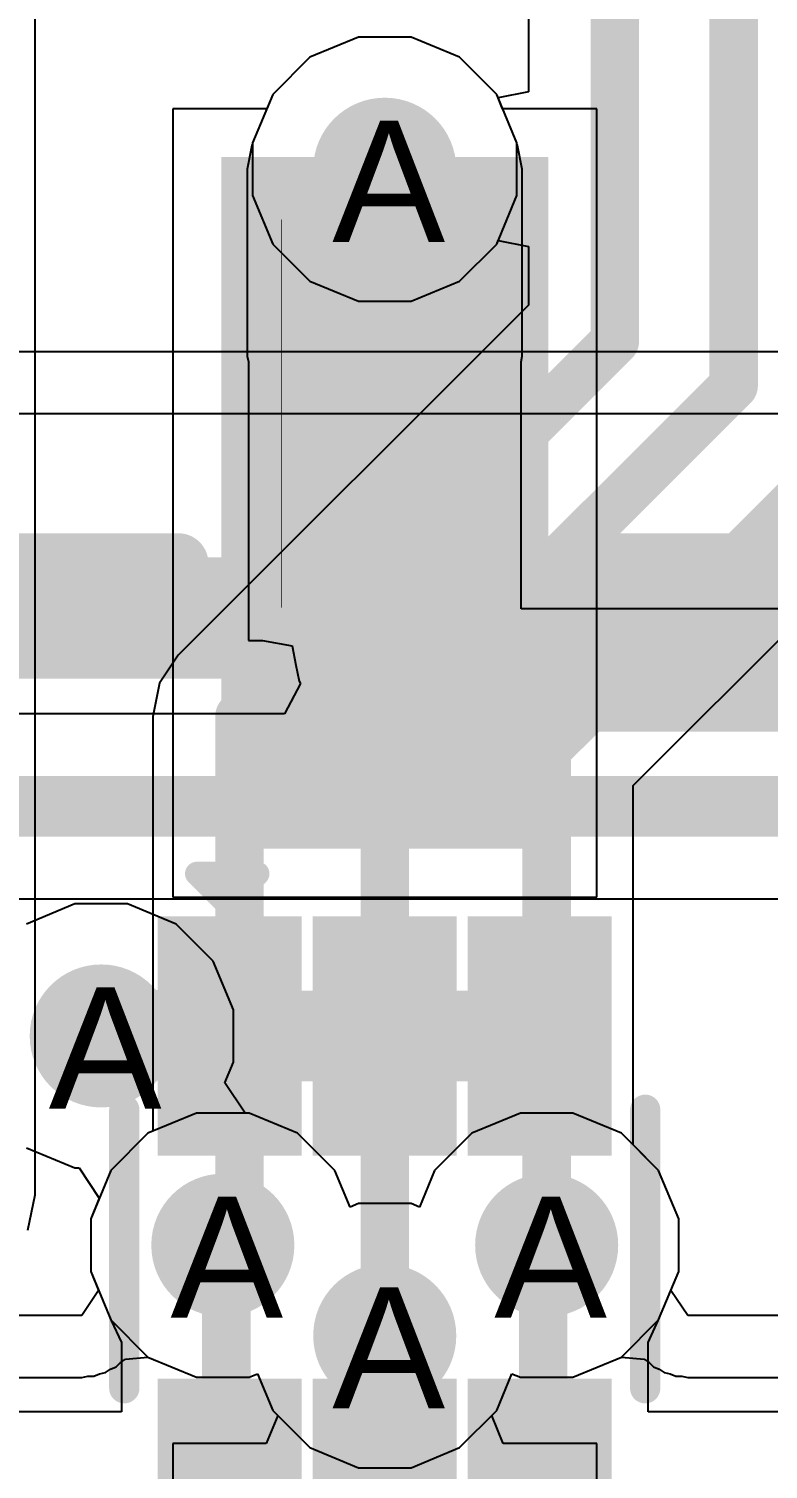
# Model space of a CAD drawing. Header units: inches. Extents: x 0 to 5271, y 0 to 5417.
# Drawn here: x 89.41 to 92.51, y 3.83 to 9.87 of the extents above; entities that cross this region are included whole.
import ezdxf

# ---------------------------------------------------------------- set-up
doc = ezdxf.new("R2010")
doc.units = ezdxf.units.IN
for name, color, linetype in [('Bottom Layer', 5, 'Continuous'), ('Bottom Overlay', 54, 'Continuous'), ('Bottom Paste', 16, 'Continuous'), ('Bottom Solder', 6, 'Continuous'), ('Drill Drawing', 1, 'Continuous'), ('L2_GND1', 16, 'Continuous'), ('L3_SIG1', 76, 'Continuous'), ('L4_PWR', 90, 'Continuous'), ('L5_GND2', 156, 'Continuous'), ('L6_SIG2', 130, 'Continuous'), ('L7_GND3', 216, 'Continuous'), ('Top Layer', 1, 'Continuous'), ('Top Overlay', 2, 'Continuous'), ('Top Paste', 8, 'Continuous'), ('Top Solder', 216, 'Continuous'), ('Via Holes', 16, 'Continuous')]:
    doc.layers.add(name, color=color, linetype=linetype)
doc.styles.add('Arial', font='', dxfattribs={"height": 0.2})
doc.styles.get('Arial').set_extended_font_data('Arial')

# ---------------------------------------------------------------- blocks, each defined once
blk = doc.blocks.new('PZ254_2_10_S_169')
at = {"layer": 'Top Layer'}
blk.add_hatch(color=1, dxfattribs=at).paths.add_polyline_path([(-9.525, -1.4), (-8.255, -1.4), (-8.255, -4.2), (-9.525, -4.2)])
at = {"layer": 'Top Paste'}
blk.add_hatch(color=8, dxfattribs=at).paths.add_polyline_path([(-9.525, -1.4), (-8.255, -1.4), (-8.255, -4.2), (-9.525, -4.2)])
at = {"layer": 'Top Solder'}
blk.add_hatch(color=216, dxfattribs=at).paths.add_polyline_path([(-9.5758, -1.3492), (-8.2042, -1.3492), (-8.2042, -4.2508), (-9.5758, -4.2508)])
at = {"layer": 'Top Overlay'}
for points in [[(-9.7561, -2.5459, 0.254, 0.254, 0), (-10.5639, -2.5459, 0.254, 0.254, 0)], [(-7.2161, -2.5459, 0.254, 0.254, 0), (-8.0239, -2.5459, 0.254, 0.254, 0)]]:
    blk.add_lwpolyline(points, format="xyseb", dxfattribs=at)
for points in [[(-10.6274, -2.5459, 0.127, 0.127, 1), (-10.5004, -2.5459, 0.127, 0.127, 1)], [(-9.8196, -2.5459, 0.127, 0.127, 1), (-9.6926, -2.5459, 0.127, 0.127, 1)], [(-8.0874, -2.5459, 0.127, 0.127, 1), (-7.9604, -2.5459, 0.127, 0.127, 1)]]:
    blk.add_lwpolyline(points, format="xyseb", close=True, dxfattribs=at)
blk = doc.blocks.new('R___0402_B_371')
at = {"layer": 'Bottom Layer'}
for points in [[(-0.2413, 0.3175), (-0.2413, -0.3175), (-0.6985, -0.3175), (-0.6985, 0.3175)], [(0.6985, 0.3175), (0.6985, -0.3175), (0.2413, -0.3175), (0.2413, 0.3175)]]:
    blk.add_hatch(color=5, dxfattribs=at).paths.add_polyline_path(points)
at = {"layer": 'Bottom Paste'}
for points in [[(-0.2413, 0.3175), (-0.2413, -0.3175), (-0.6985, -0.3175), (-0.6985, 0.3175)], [(0.6985, 0.3175), (0.6985, -0.3175), (0.2413, -0.3175), (0.2413, 0.3175)]]:
    blk.add_hatch(color=16, dxfattribs=at).paths.add_polyline_path(points)
at = {"layer": 'Bottom Solder'}
for points in [[(-0.1863, 0.3725), (-0.1863, -0.3725), (-0.7535, -0.3725), (-0.7535, 0.3725)], [(0.7535, 0.3725), (0.7535, -0.3725), (0.1863, -0.3725), (0.1863, 0.3725)]]:
    blk.add_hatch(color=6, dxfattribs=at).paths.add_polyline_path(points)
at = {"layer": 'Bottom Overlay'}
for points in [[(-0.7874, 0.4064, 0.127, 0.127, 0), (0.7874, 0.4064, 0.127, 0.127, 0)], [(-0.7874, 0.4064, 0.127, 0.127, 0), (-0.7874, -0.4064, 0.127, 0.127, 0)], [(-0.8128, 0.4318, 0.00323, 0.00323, 0), (0.8128, 0.4318, 0.00323, 0.00323, 0)], [(0.7874, 0.4064, 0.127, 0.127, 0), (0.7874, -0.4064, 0.127, 0.127, 0)], [(-0.7874, -0.4064, 0.127, 0.127, 0), (0.7874, -0.4064, 0.127, 0.127, 0)]]:
    blk.add_lwpolyline(points, format="xyseb", dxfattribs=at)
for points in [[(-0.8192, 0.4064, 0.0635, 0.0635, 1), (-0.7557, 0.4064, 0.0635, 0.0635, 1)], [(-0.8192, 0.4064, 0.0635, 0.0635, 1), (-0.7557, 0.4064, 0.0635, 0.0635, 1)], [(-0.8136, 0.4318, 0.00161, 0.00161, 1), (-0.812, 0.4318, 0.00161, 0.00161, 1)], [(0.7556, 0.4064, 0.0635, 0.0635, 1), (0.8191, 0.4064, 0.0635, 0.0635, 1)], [(0.7556, 0.4064, 0.0635, 0.0635, 1), (0.8191, 0.4064, 0.0635, 0.0635, 1)], [(0.812, 0.4318, 0.00161, 0.00161, 1), (0.8136, 0.4318, 0.00161, 0.00161, 1)], [(-0.8192, -0.4064, 0.0635, 0.0635, 1), (-0.7557, -0.4064, 0.0635, 0.0635, 1)], [(-0.8192, -0.4064, 0.0635, 0.0635, 1), (-0.7557, -0.4064, 0.0635, 0.0635, 1)], [(0.7556, -0.4064, 0.0635, 0.0635, 1), (0.8191, -0.4064, 0.0635, 0.0635, 1)], [(0.7556, -0.4064, 0.0635, 0.0635, 1), (0.8191, -0.4064, 0.0635, 0.0635, 1)]]:
    blk.add_lwpolyline(points, format="xyseb", close=True, dxfattribs=at)
blk = doc.blocks.new('SOT_363_B_374')
at = {"layer": 'Bottom Layer'}
for points in [[(-1.37, 0.45), (-1.37, 0.85), (-0.57, 0.85), (-0.57, 0.45)], [(0.57, 0.45), (0.57, 0.85), (1.37, 0.85), (1.37, 0.45)], [(-1.37, -0.2), (-1.37, 0.2), (-0.57, 0.2), (-0.57, -0.2)], [(0.57, -0.2), (0.57, 0.2), (1.37, 0.2), (1.37, -0.2)], [(-1.37, -0.85), (-1.37, -0.45), (-0.57, -0.45), (-0.57, -0.85)], [(0.57, -0.85), (0.57, -0.45), (1.37, -0.45), (1.37, -0.85)]]:
    blk.add_hatch(color=5, dxfattribs=at).paths.add_polyline_path(points)
at = {"layer": 'Bottom Paste'}
for points in [[(-1.37, 0.45), (-1.37, 0.85), (-0.57, 0.85), (-0.57, 0.45)], [(0.57, 0.45), (0.57, 0.85), (1.37, 0.85), (1.37, 0.45)], [(-1.37, -0.2), (-1.37, 0.2), (-0.57, 0.2), (-0.57, -0.2)], [(0.57, -0.2), (0.57, 0.2), (1.37, 0.2), (1.37, -0.2)], [(-1.37, -0.85), (-1.37, -0.45), (-0.57, -0.45), (-0.57, -0.85)], [(0.57, -0.85), (0.57, -0.45), (1.37, -0.45), (1.37, -0.85)]]:
    blk.add_hatch(color=16, dxfattribs=at).paths.add_polyline_path(points)
at = {"layer": 'Bottom Solder'}
for points in [[(-1.4716, 0.3484), (-1.4716, 0.9516), (-0.4684, 0.9516), (-0.4684, 0.3484)], [(0.4684, 0.3484), (0.4684, 0.9516), (1.4716, 0.9516), (1.4716, 0.3484)], [(-1.4716, -0.3016), (-1.4716, 0.3016), (-0.4684, 0.3016), (-0.4684, -0.3016)], [(0.4684, -0.3016), (0.4684, 0.3016), (1.4716, 0.3016), (1.4716, -0.3016)], [(-1.4716, -0.9516), (-1.4716, -0.3484), (-0.4684, -0.3484), (-0.4684, -0.9516)], [(0.4684, -0.9516), (0.4684, -0.3484), (1.4716, -0.3484), (1.4716, -0.9516)]]:
    blk.add_hatch(color=6, dxfattribs=at).paths.add_polyline_path(points)
at = {"layer": 'Bottom Overlay'}
for points in [[(0.508, 1.0922, 0.127, 0.127, 0), (-0.6604, 1.0922, 0.127, 0.127, 0)], [(-1.524, -0.6604, 0.1, 0.1, 0), (-1.651, -0.5334, 0.1, 0.1, 0)], [(-1.651, -0.7874, 0.1, 0.1, 0), (-1.651, -0.5334, 0.1, 0.1, 0)], [(-1.651, -0.7874, 0.1, 0.1, 0), (-1.524, -0.6604, 0.1, 0.1, 0)], [(0.508, -1.0922, 0.127, 0.127, 0), (-0.6604, -1.0922, 0.127, 0.127, 0)]]:
    blk.add_lwpolyline(points, format="xyseb", dxfattribs=at)
for points in [[(-0.6922, 1.0922, 0.0635, 0.0635, 1), (-0.6287, 1.0922, 0.0635, 0.0635, 1)], [(0.4762, 1.0922, 0.0635, 0.0635, 1), (0.5397, 1.0922, 0.0635, 0.0635, 1)], [(-1.676, -0.5334, 0.05, 0.05, 1), (-1.626, -0.5334, 0.05, 0.05, 1)], [(-1.676, -0.5334, 0.05, 0.05, 1), (-1.626, -0.5334, 0.05, 0.05, 1)], [(-1.549, -0.6604, 0.05, 0.05, 1), (-1.499, -0.6604, 0.05, 0.05, 1)], [(-1.549, -0.6604, 0.05, 0.05, 1), (-1.499, -0.6604, 0.05, 0.05, 1)], [(-1.676, -0.7874, 0.05, 0.05, 1), (-1.626, -0.7874, 0.05, 0.05, 1)], [(-1.676, -0.7874, 0.05, 0.05, 1), (-1.626, -0.7874, 0.05, 0.05, 1)], [(-0.6922, -1.0922, 0.0635, 0.0635, 1), (-0.6287, -1.0922, 0.0635, 0.0635, 1)], [(0.4762, -1.0922, 0.0635, 0.0635, 1), (0.5397, -1.0922, 0.0635, 0.0635, 1)]]:
    blk.add_lwpolyline(points, format="xyseb", close=True, dxfattribs=at)

msp = doc.modelspace()

# ---------------------------------------------------------------- hatches: boundary and pattern name
at = {"layer": 'Bottom Layer'}
h = msp.add_hatch(color=5, dxfattribs=at)
edge = h.paths.add_edge_path()
edge.add_arc((90.9066, 9.28), 0.3, 0, 360)
msp.add_hatch(color=5, dxfattribs=at).paths.add_polyline_path([(90.5891, 8.4963), (91.2241, 8.4963), (91.2241, 9.28), (90.5891, 9.28)])
h = msp.add_hatch(color=5, dxfattribs=at)
edge = h.paths.add_edge_path()
edge.add_arc((89.7177, 5.6437), 0.3, 0, 360)
h = msp.add_hatch(color=5, dxfattribs=at)
edge = h.paths.add_edge_path()
edge.add_arc((90.2276, 4.7658), 0.3, 0, 360)
h = msp.add_hatch(color=5, dxfattribs=at)
edge = h.paths.add_edge_path()
edge.add_arc((91.5856, 4.7658), 0.3, 0, 360)
h = msp.add_hatch(color=5, dxfattribs=at)
edge = h.paths.add_edge_path()
edge.add_arc((90.9066, 4.3864), 0.3, 0, 360)
at = {"layer": 'L2_GND1'}
h = msp.add_hatch(color=16, dxfattribs=at)
edge = h.paths.add_edge_path()
edge.add_arc((90.9066, 9.28), 0.3, 0, 360)
h = msp.add_hatch(color=16, dxfattribs=at)
edge = h.paths.add_edge_path()
edge.add_arc((89.7177, 5.6437), 0.3, 0, 360)
h = msp.add_hatch(color=16, dxfattribs=at)
edge = h.paths.add_edge_path()
edge.add_arc((90.2276, 4.7658), 0.3, 0, 360)
h = msp.add_hatch(color=16, dxfattribs=at)
edge = h.paths.add_edge_path()
edge.add_arc((91.5856, 4.7658), 0.3, 0, 360)
h = msp.add_hatch(color=16, dxfattribs=at)
edge = h.paths.add_edge_path()
edge.add_arc((90.9066, 4.3864), 0.3, 0, 360)
at = {"layer": 'L3_SIG1'}
h = msp.add_hatch(color=76, dxfattribs=at)
edge = h.paths.add_edge_path()
edge.add_arc((90.9066, 9.28), 0.3, 0, 360)
h = msp.add_hatch(color=76, dxfattribs=at)
edge = h.paths.add_edge_path()
edge.add_arc((89.7177, 5.6437), 0.3, 0, 360)
h = msp.add_hatch(color=76, dxfattribs=at)
edge = h.paths.add_edge_path()
edge.add_arc((90.2276, 4.7658), 0.3, 0, 360)
h = msp.add_hatch(color=76, dxfattribs=at)
edge = h.paths.add_edge_path()
edge.add_arc((91.5856, 4.7658), 0.3, 0, 360)
h = msp.add_hatch(color=76, dxfattribs=at)
edge = h.paths.add_edge_path()
edge.add_arc((90.9066, 4.3864), 0.3, 0, 360)
at = {"layer": 'L4_PWR'}
h = msp.add_hatch(color=90, dxfattribs=at)
edge = h.paths.add_edge_path()
edge.add_arc((90.9066, 9.28), 0.3, 0, 360)
h = msp.add_hatch(color=90, dxfattribs=at)
edge = h.paths.add_edge_path()
edge.add_arc((89.7177, 5.6437), 0.3, 0, 360)
h = msp.add_hatch(color=90, dxfattribs=at)
edge = h.paths.add_edge_path()
edge.add_arc((90.2276, 4.7658), 0.3, 0, 360)
h = msp.add_hatch(color=90, dxfattribs=at)
edge = h.paths.add_edge_path()
edge.add_arc((91.5856, 4.7658), 0.3, 0, 360)
h = msp.add_hatch(color=90, dxfattribs=at)
edge = h.paths.add_edge_path()
edge.add_arc((90.9066, 4.3864), 0.3, 0, 360)
at = {"layer": 'L5_GND2'}
h = msp.add_hatch(color=156, dxfattribs=at)
edge = h.paths.add_edge_path()
edge.add_arc((90.9066, 9.28), 0.3, 0, 360)
h = msp.add_hatch(color=156, dxfattribs=at)
edge = h.paths.add_edge_path()
edge.add_arc((89.7177, 5.6437), 0.3, 0, 360)
h = msp.add_hatch(color=156, dxfattribs=at)
edge = h.paths.add_edge_path()
edge.add_arc((90.2276, 4.7658), 0.3, 0, 360)
h = msp.add_hatch(color=156, dxfattribs=at)
edge = h.paths.add_edge_path()
edge.add_arc((91.5856, 4.7658), 0.3, 0, 360)
h = msp.add_hatch(color=156, dxfattribs=at)
edge = h.paths.add_edge_path()
edge.add_arc((90.9066, 4.3864), 0.3, 0, 360)
at = {"layer": 'L6_SIG2'}
h = msp.add_hatch(color=130, dxfattribs=at)
edge = h.paths.add_edge_path()
edge.add_arc((90.9066, 9.28), 0.3, 0, 360)
h = msp.add_hatch(color=130, dxfattribs=at)
edge = h.paths.add_edge_path()
edge.add_arc((89.7177, 5.6437), 0.3, 0, 360)
h = msp.add_hatch(color=130, dxfattribs=at)
edge = h.paths.add_edge_path()
edge.add_arc((90.2276, 4.7658), 0.3, 0, 360)
h = msp.add_hatch(color=130, dxfattribs=at)
edge = h.paths.add_edge_path()
edge.add_arc((91.5856, 4.7658), 0.3, 0, 360)
h = msp.add_hatch(color=130, dxfattribs=at)
edge = h.paths.add_edge_path()
edge.add_arc((90.9066, 4.3864), 0.3, 0, 360)
at = {"layer": 'L7_GND3'}
h = msp.add_hatch(color=216, dxfattribs=at)
edge = h.paths.add_edge_path()
edge.add_arc((90.9066, 9.28), 0.3, 0, 360)
h = msp.add_hatch(color=216, dxfattribs=at)
edge = h.paths.add_edge_path()
edge.add_arc((89.7177, 5.6437), 0.3, 0, 360)
h = msp.add_hatch(color=216, dxfattribs=at)
edge = h.paths.add_edge_path()
edge.add_arc((90.2276, 4.7658), 0.3, 0, 360)
h = msp.add_hatch(color=216, dxfattribs=at)
edge = h.paths.add_edge_path()
edge.add_arc((91.5856, 4.7658), 0.3, 0, 360)
h = msp.add_hatch(color=216, dxfattribs=at)
edge = h.paths.add_edge_path()
edge.add_arc((90.9066, 4.3864), 0.3, 0, 360)
at = {"layer": 'Top Layer'}
h = msp.add_hatch(color=1, dxfattribs=at)
edge = h.paths.add_edge_path()
edge.add_arc((90.9066, 9.28), 0.3, 0, 360)
h = msp.add_hatch(color=1, dxfattribs=at)
edge = h.paths.add_edge_path()
edge.add_arc((89.7177, 5.6437), 0.3, 0, 360)
h = msp.add_hatch(color=1, dxfattribs=at)
edge = h.paths.add_edge_path()
edge.add_arc((90.2276, 4.7658), 0.3, 0, 360)
h = msp.add_hatch(color=1, dxfattribs=at)
edge = h.paths.add_edge_path()
edge.add_arc((91.5856, 4.7658), 0.3, 0, 360)
h = msp.add_hatch(color=1, dxfattribs=at)
edge = h.paths.add_edge_path()
edge.add_arc((90.9066, 4.3864), 0.3, 0, 360)
at = {"layer": 'Via Holes'}
h = msp.add_hatch(color=7, dxfattribs=at)
edge = h.paths.add_edge_path()
edge.add_arc((90.9066, 9.28), 0.15, 0, 360)
h = msp.add_hatch(color=7, dxfattribs=at)
edge = h.paths.add_edge_path()
edge.add_arc((89.7177, 5.6437), 0.15, 0, 360)
h = msp.add_hatch(color=7, dxfattribs=at)
edge = h.paths.add_edge_path()
edge.add_arc((90.2276, 4.7658), 0.15, 0, 360)
h = msp.add_hatch(color=7, dxfattribs=at)
edge = h.paths.add_edge_path()
edge.add_arc((91.5856, 4.7658), 0.15, 0, 360)
h = msp.add_hatch(color=7, dxfattribs=at)
edge = h.paths.add_edge_path()
edge.add_arc((90.9066, 4.3864), 0.15, 0, 360)

# ---------------------------------------------------------------- linework, layer by layer
at = {"layer": 'Bottom Layer'}
for p, q in [((90.7964, 9.834), (90.5928, 9.7497)), ((91.0168, 9.834), (90.7964, 9.834)), ((91.2204, 9.7497), (91.0168, 9.834)), ((90.5928, 9.7497), (90.4369, 9.5938)), ((91.3763, 9.5938), (91.2204, 9.7497)), ((90.4369, 9.5938), (90.3526, 9.3902)), ((91.4606, 9.3902), (91.3763, 9.5938)), ((90.3498, 9.3791), (90.3301, 9.28)), ((90.3526, 9.3832), (90.3498, 9.3791)), ((90.3526, 9.3902), (90.3526, 9.3832)), ((91.4606, 9.3832), (91.4606, 9.3902)), ((91.4634, 9.3791), (91.4606, 9.3832)), ((91.4831, 9.28), (91.4634, 9.3791)), ((90.3301, 9.28), (90.3301, 8.4963)), ((91.4831, 8.4963), (91.4831, 9.28)), ((90.3301, 8.4963), (90.3351, 8.4713)), ((90.3351, 8.4713), (90.3351, 7.3025)), ((91.4781, 8.4713), (91.4831, 8.4963)), ((91.4781, 7.4362), (91.4781, 8.4713)), ((92.8751, 7.4362), (91.4781, 7.4362)), ((90.3351, 7.3025), (90.3942, 7.3025)), ((90.3942, 7.3025), (90.5181, 7.2808)), ((90.5181, 7.2808), (90.5343, 7.1997)), ((90.5343, 7.1997), (90.5477, 7.1322)), ((90.5477, 7.1322), (90.5477, 7.1321)), ((90.5477, 7.1321), (90.5477, 7.1321)), ((90.5477, 7.1321), (90.554, 7.1228)), ((90.554, 7.1228), (90.4861, 6.9958)), ((90.4861, 6.9958), (88.7805, 6.9958)), ((88.5541, 6.2188), (93.6126, 6.2188)), ((90.1174, 5.3198), (89.9138, 5.2355)), ((90.3378, 5.3198), (90.1174, 5.3198)), ((90.5414, 5.2355), (90.3378, 5.3198)), ((91.4754, 5.3198), (91.2718, 5.2355)), ((91.6958, 5.3198), (91.4754, 5.3198)), ((91.8994, 5.2355), (91.6958, 5.3198)), ((89.9138, 5.2355), (89.7579, 5.0796)), ((90.6973, 5.0796), (90.5414, 5.2355)), ((91.2718, 5.2355), (91.1159, 5.0796)), ((92.0552, 5.0796), (91.8994, 5.2355)), ((89.7579, 5.0796), (89.6736, 4.876)), ((90.761, 4.9258), (90.6973, 5.0796)), ((91.1159, 5.0796), (91.0522, 4.9258)), ((92.1396, 4.876), (92.0552, 5.0796)), ((90.7964, 4.9404), (90.761, 4.9258)), ((91.0168, 4.9404), (90.7964, 4.9404)), ((91.0522, 4.9258), (91.0168, 4.9404)), ((89.6736, 4.876), (89.6736, 4.6556)), ((92.1396, 4.6556), (92.1396, 4.876)), ((89.6736, 4.6556), (89.7579, 4.452)), ((92.0552, 4.452), (92.1396, 4.6556)), ((89.7579, 4.452), (89.758, 4.452)), ((89.758, 4.452), (89.7596, 4.4498)), ((89.7596, 4.4498), (89.8026, 4.3576)), ((92.0106, 4.3576), (92.0536, 4.4499)), ((92.0536, 4.4499), (92.0552, 4.452)), ((92.0552, 4.452), (92.0552, 4.452)), ((89.8026, 4.3576), (89.8026, 4.0662)), ((92.0106, 4.0662), (92.0106, 4.3576)), ((89.8026, 4.0662), (88.7591, 4.0662)), ((93.0431, 4.0662), (92.0106, 4.0662))]:
    msp.add_line(p, q, dxfattribs=at)
for points in [[(90.9066, 7.2808, 0.254, 0.254, 0), (90.9066, 7.7851, 0.254, 0.254, 0)], [(90.9066, 7.2808, 0.254, 0.254, 0), (91.1397, 7.0477, 0.254, 0.254, 0)], [(91.1397, 7.0477, 0.254, 0.254, 0), (94.452, 7.0477, 0.254, 0.254, 0)], [(88.5541, 6.6073, 0.254, 0.254, 0), (93.851, 6.6073, 0.254, 0.254, 0)], [(89.7177, 5.6437, 0.381, 0.381, 0), (89.7201, 5.6461, 0.381, 0.381, 0)], [(89.7201, 5.6461, 0.381, 0.381, 0), (90.259, 5.6461, 0.381, 0.381, 0)], [(90.259, 5.6461, 0.381, 0.381, 0), (90.2614, 5.6436, 0.381, 0.381, 0)], [(90.2614, 5.6436, 0.381, 0.381, 0), (90.9066, 5.6436, 0.381, 0.381, 0)], [(90.9066, 5.6436, 0.381, 0.381, 0), (91.5566, 5.6436, 0.381, 0.381, 0)], [(91.5566, 5.6436, 0.254, 0.254, 0), (91.5615, 5.6485, 0.254, 0.254, 0)], [(90.2276, 4.7658, 0.2032, 0.2032, 0), (90.2421, 4.7513, 0.2032, 0.2032, 0)], [(90.2421, 3.7181, 0.2032, 0.2032, 0), (90.2421, 4.7513, 0.2032, 0.2032, 0)], [(91.5711, 4.7514, 0.2032, 0.2032, 0), (91.5856, 4.7658, 0.2032, 0.2032, 0)], [(91.5711, 3.7181, 0.2032, 0.2032, 0), (91.5711, 4.7514, 0.2032, 0.2032, 0)], [(90.9066, 3.7036, 0.2032, 0.2032, 0), (90.9066, 4.3864, 0.2032, 0.2032, 0)]]:
    msp.add_lwpolyline(points, format="xyseb", dxfattribs=at)
for points in [[(90.8431, 7.7851, 0.127, 0.127, 1), (90.9701, 7.7851, 0.127, 0.127, 1)], [(90.8431, 7.2808, 0.127, 0.127, 1), (90.9701, 7.2808, 0.127, 0.127, 1)], [(90.8431, 7.2808, 0.127, 0.127, 1), (90.9701, 7.2808, 0.127, 0.127, 1)], [(91.0762, 7.0477, 0.127, 0.127, 1), (91.2032, 7.0477, 0.127, 0.127, 1)], [(91.0762, 7.0477, 0.127, 0.127, 1), (91.2032, 7.0477, 0.127, 0.127, 1)], [(89.6224, 5.6437, 0.1905, 0.1905, 1), (89.8129, 5.6437, 0.1905, 0.1905, 1)], [(89.6248, 5.6461, 0.1905, 0.1905, 1), (89.8153, 5.6461, 0.1905, 0.1905, 1)], [(89.6248, 5.6461, 0.1905, 0.1905, 1), (89.8153, 5.6461, 0.1905, 0.1905, 1)], [(90.1637, 5.6461, 0.1905, 0.1905, 1), (90.3542, 5.6461, 0.1905, 0.1905, 1)], [(90.1637, 5.6461, 0.1905, 0.1905, 1), (90.3542, 5.6461, 0.1905, 0.1905, 1)], [(90.1662, 5.6436, 0.1905, 0.1905, 1), (90.3567, 5.6436, 0.1905, 0.1905, 1)], [(90.1662, 5.6436, 0.1905, 0.1905, 1), (90.3567, 5.6436, 0.1905, 0.1905, 1)], [(90.8113, 5.6436, 0.1905, 0.1905, 1), (91.0018, 5.6436, 0.1905, 0.1905, 1)], [(90.8113, 5.6436, 0.1905, 0.1905, 1), (91.0018, 5.6436, 0.1905, 0.1905, 1)], [(91.4614, 5.6436, 0.1905, 0.1905, 1), (91.6519, 5.6436, 0.1905, 0.1905, 1)], [(91.4931, 5.6436, 0.127, 0.127, 1), (91.6201, 5.6436, 0.127, 0.127, 1)], [(91.498, 5.6485, 0.127, 0.127, 1), (91.625, 5.6485, 0.127, 0.127, 1)], [(90.1768, 4.7658, 0.1016, 0.1016, 1), (90.2784, 4.7658, 0.1016, 0.1016, 1)], [(90.1913, 4.7513, 0.1016, 0.1016, 1), (90.2929, 4.7513, 0.1016, 0.1016, 1)], [(90.1913, 4.7513, 0.1016, 0.1016, 1), (90.2929, 4.7513, 0.1016, 0.1016, 1)], [(91.5203, 4.7514, 0.1016, 0.1016, 1), (91.6219, 4.7514, 0.1016, 0.1016, 1)], [(91.5203, 4.7514, 0.1016, 0.1016, 1), (91.6219, 4.7514, 0.1016, 0.1016, 1)], [(91.5348, 4.7658, 0.1016, 0.1016, 1), (91.6364, 4.7658, 0.1016, 0.1016, 1)], [(90.8558, 4.3864, 0.1016, 0.1016, 1), (90.9574, 4.3864, 0.1016, 0.1016, 1)]]:
    msp.add_lwpolyline(points, format="xyseb", close=True, dxfattribs=at)
at = {"layer": 'L2_GND1'}
for p, q in [((90.7964, 9.834), (90.5928, 9.7497)), ((91.0168, 9.834), (90.7964, 9.834)), ((91.2204, 9.7497), (91.0168, 9.834)), ((90.5928, 9.7497), (90.4369, 9.5938)), ((91.3763, 9.5938), (91.2204, 9.7497)), ((90.4369, 9.5938), (90.3526, 9.3902)), ((91.4606, 9.3902), (91.3763, 9.5938)), ((90.3526, 9.3902), (90.3526, 9.1698)), ((91.4606, 9.1698), (91.4606, 9.3902)), ((90.3526, 9.1698), (90.4369, 8.9662)), ((91.3763, 8.9662), (91.4606, 9.1698)), ((90.4369, 8.9662), (90.5928, 8.8103)), ((91.2204, 8.8103), (91.3763, 8.9662)), ((90.5928, 8.8103), (90.7964, 8.726)), ((91.0168, 8.726), (91.2204, 8.8103)), ((90.7964, 8.726), (91.0168, 8.726)), ((90.1174, 5.3198), (89.9138, 5.2355)), ((90.3378, 5.3198), (90.1174, 5.3198)), ((90.5414, 5.2355), (90.3378, 5.3198)), ((91.4754, 5.3198), (91.2718, 5.2355)), ((91.6958, 5.3198), (91.4754, 5.3198)), ((91.8994, 5.2355), (91.6958, 5.3198)), ((89.9138, 5.2355), (89.7579, 5.0796)), ((90.6973, 5.0796), (90.5414, 5.2355)), ((91.2718, 5.2355), (91.1159, 5.0796)), ((92.0552, 5.0796), (91.8994, 5.2355)), ((89.7579, 5.0796), (89.6736, 4.876)), ((90.761, 4.9258), (90.6973, 5.0796)), ((91.1159, 5.0796), (91.0522, 4.9258)), ((92.1396, 4.876), (92.0552, 5.0796)), ((90.7964, 4.9404), (90.761, 4.9258)), ((91.0168, 4.9404), (90.7964, 4.9404)), ((91.0522, 4.9258), (91.0168, 4.9404)), ((89.6736, 4.876), (89.6736, 4.6556)), ((92.1396, 4.6556), (92.1396, 4.876)), ((89.6736, 4.6556), (89.7579, 4.452)), ((92.0552, 4.452), (92.1396, 4.6556)), ((89.7579, 4.452), (89.9138, 4.2961)), ((91.8994, 4.2961), (92.0552, 4.452)), ((89.9138, 4.2961), (90.1174, 4.2118)), ((91.6958, 4.2118), (91.8994, 4.2961)), ((90.1174, 4.2118), (90.3378, 4.2118)), ((90.3378, 4.2118), (90.3732, 4.2265)), ((90.3732, 4.2265), (90.4369, 4.0726)), ((91.3763, 4.0726), (91.44, 4.2265)), ((91.44, 4.2265), (91.4754, 4.2118)), ((91.4754, 4.2118), (91.6958, 4.2118)), ((90.4369, 4.0726), (90.5928, 3.9168)), ((91.2204, 3.9168), (91.3763, 4.0726)), ((90.5928, 3.9168), (90.7964, 3.8324)), ((91.0168, 3.8324), (91.2204, 3.9168)), ((90.7964, 3.8324), (91.0168, 3.8324))]:
    msp.add_line(p, q, dxfattribs=at)
at = {"layer": 'L3_SIG1'}
for p, q in [((91.5092, 18.8998), (91.5092, 9.6046)), ((90.7964, 9.834), (90.5928, 9.7497)), ((91.0168, 9.834), (90.7964, 9.834)), ((91.2204, 9.7497), (91.0168, 9.834)), ((90.5928, 9.7497), (90.4369, 9.5938)), ((91.3763, 9.5938), (91.2204, 9.7497)), ((90.4369, 9.5938), (90.3526, 9.3902)), ((91.3822, 9.5794), (91.3763, 9.5938)), ((91.5092, 9.6046), (91.3822, 9.5794)), ((90.3526, 9.3902), (90.3526, 9.1698)), ((90.3526, 9.1698), (90.4369, 8.9662)), ((90.4369, 8.9662), (90.5928, 8.8103)), ((91.2204, 8.8103), (91.3763, 8.9662)), ((91.3763, 8.9662), (91.3822, 8.9806)), ((91.3822, 8.9806), (91.5092, 8.9554)), ((91.5092, 8.9554), (91.5092, 8.7093)), ((90.5928, 8.8103), (90.7964, 8.726)), ((91.0168, 8.726), (91.2204, 8.8103)), ((91.5092, 8.7093), (90.0407, 7.2408)), ((90.7964, 8.726), (91.0168, 8.726)), ((91.9482, 6.6943), (93.1209, 7.8671)), ((90.0407, 7.2408), (89.9621, 7.1231)), ((89.9621, 7.1231), (89.9345, 6.9844)), ((89.9345, 6.9844), (89.9345, 6.9844)), ((89.9345, 6.9844), (89.9345, 5.244)), ((91.9482, 5.1867), (91.9482, 6.6943)), ((89.9138, 5.2355), (89.7579, 5.0796)), ((89.9345, 5.244), (89.9138, 5.2355)), ((92.0552, 5.0796), (91.9482, 5.1867)), ((89.7579, 5.0796), (89.6736, 4.876)), ((92.1396, 4.876), (92.0552, 5.0796)), ((89.6736, 4.876), (89.6736, 4.6556)), ((92.1396, 4.6556), (92.1396, 4.876)), ((89.6736, 4.6556), (89.7579, 4.452)), ((92.0552, 4.452), (92.1396, 4.6556)), ((89.7579, 4.452), (89.9138, 4.2961)), ((91.8994, 4.2961), (92.0552, 4.452)), ((89.9138, 4.2961), (90.1174, 4.2118)), ((91.6958, 4.2118), (91.8994, 4.2961)), ((90.1174, 4.2118), (90.3378, 4.2118)), ((90.3378, 4.2118), (90.3732, 4.2265)), ((90.3732, 4.2265), (90.4369, 4.0726)), ((91.3763, 4.0726), (91.44, 4.2265)), ((91.44, 4.2265), (91.4754, 4.2118)), ((91.4754, 4.2118), (91.6958, 4.2118)), ((90.4369, 4.0726), (90.5928, 3.9168)), ((91.2204, 3.9168), (91.3763, 4.0726)), ((90.5928, 3.9168), (90.7964, 3.8324)), ((91.0168, 3.8324), (91.2204, 3.9168)), ((90.7964, 3.8324), (91.0168, 3.8324))]:
    msp.add_line(p, q, dxfattribs=at)
for points in [[(91.8718, 8.5591, 0.2032, 0.2032, 0), (91.8718, 19.05, 0.2032, 0.2032, 0)], [(92.3698, 8.372, 0.2032, 0.2032, 0), (92.3698, 19.0188, 0.2032, 0.2032, 0)], [(90.2971, 6.9844, 0.2032, 0.2032, 0), (91.8718, 8.5591, 0.2032, 0.2032, 0)], [(90.9066, 6.9088, 0.2032, 0.2032, 0), (92.3698, 8.372, 0.2032, 0.2032, 0)], [(91.5856, 6.8445, 0.2032, 0.2032, 0), (92.8646, 8.1234, 0.2032, 0.2032, 0)], [(90.2971, 4.8353, 0.2032, 0.2032, 0), (90.2971, 6.9844, 0.2032, 0.2032, 0)], [(90.9066, 4.3864, 0.2032, 0.2032, 0), (90.9066, 6.9088, 0.2032, 0.2032, 0)], [(91.5856, 5.4896, 0.2032, 0.2032, 0), (91.5856, 6.8445, 0.2032, 0.2032, 0)], [(91.5856, 4.7658, 0.2032, 0.2032, 0), (91.5856, 5.4896, 0.2032, 0.2032, 0)], [(90.2276, 4.7658, 0.2032, 0.2032, 0), (90.2971, 4.8353, 0.2032, 0.2032, 0)]]:
    msp.add_lwpolyline(points, format="xyseb", dxfattribs=at)
for points in [[(91.821, 8.5591, 0.1016, 0.1016, 1), (91.9226, 8.5591, 0.1016, 0.1016, 1)], [(91.821, 8.5591, 0.1016, 0.1016, 1), (91.9226, 8.5591, 0.1016, 0.1016, 1)], [(92.319, 8.372, 0.1016, 0.1016, 1), (92.4206, 8.372, 0.1016, 0.1016, 1)], [(92.319, 8.372, 0.1016, 0.1016, 1), (92.4206, 8.372, 0.1016, 0.1016, 1)], [(90.2463, 6.9844, 0.1016, 0.1016, 1), (90.3479, 6.9844, 0.1016, 0.1016, 1)], [(90.2463, 6.9844, 0.1016, 0.1016, 1), (90.3479, 6.9844, 0.1016, 0.1016, 1)], [(90.8558, 6.9088, 0.1016, 0.1016, 1), (90.9574, 6.9088, 0.1016, 0.1016, 1)], [(90.8558, 6.9088, 0.1016, 0.1016, 1), (90.9574, 6.9088, 0.1016, 0.1016, 1)], [(91.5348, 6.8445, 0.1016, 0.1016, 1), (91.6364, 6.8445, 0.1016, 0.1016, 1)], [(91.5348, 6.8445, 0.1016, 0.1016, 1), (91.6364, 6.8445, 0.1016, 0.1016, 1)], [(91.5348, 5.4896, 0.1016, 0.1016, 1), (91.6364, 5.4896, 0.1016, 0.1016, 1)], [(91.5348, 5.4896, 0.1016, 0.1016, 1), (91.6364, 5.4896, 0.1016, 0.1016, 1)], [(90.2463, 4.8353, 0.1016, 0.1016, 1), (90.3479, 4.8353, 0.1016, 0.1016, 1)], [(90.2463, 4.8353, 0.1016, 0.1016, 1), (90.3479, 4.8353, 0.1016, 0.1016, 1)], [(90.1768, 4.7658, 0.1016, 0.1016, 1), (90.2784, 4.7658, 0.1016, 0.1016, 1)], [(91.5348, 4.7658, 0.1016, 0.1016, 1), (91.6364, 4.7658, 0.1016, 0.1016, 1)], [(90.8558, 4.3864, 0.1016, 0.1016, 1), (90.9574, 4.3864, 0.1016, 0.1016, 1)]]:
    msp.add_lwpolyline(points, format="xyseb", close=True, dxfattribs=at)
at = {"layer": 'L4_PWR'}
for p, q in [((90.7964, 9.834), (90.5928, 9.7497)), ((91.0168, 9.834), (90.7964, 9.834)), ((91.2204, 9.7497), (91.0168, 9.834)), ((90.5928, 9.7497), (90.4369, 9.5938)), ((91.3763, 9.5938), (91.2204, 9.7497)), ((90.4369, 9.5938), (90.3526, 9.3902)), ((91.4606, 9.3902), (91.3763, 9.5938)), ((90.3526, 9.3902), (90.3526, 9.1698)), ((91.4606, 9.1698), (91.4606, 9.3902)), ((90.3526, 9.1698), (90.4369, 8.9662)), ((91.3763, 8.9662), (91.4606, 9.1698)), ((90.4369, 8.9662), (90.5928, 8.8103)), ((91.2204, 8.8103), (91.3763, 8.9662)), ((90.5928, 8.8103), (90.7964, 8.726)), ((91.0168, 8.726), (91.2204, 8.8103)), ((90.7964, 8.726), (91.0168, 8.726)), ((97.378, 8.514), (78.6015, 8.514)), ((78.3425, 8.255), (97.378, 8.255)), ((89.6075, 6.1977), (89.4039, 6.1133)), ((89.8279, 6.1977), (89.6075, 6.1977)), ((90.0315, 6.1133), (89.8279, 6.1977)), ((90.1873, 5.9575), (90.0315, 6.1133)), ((90.2717, 5.7539), (90.1873, 5.9575)), ((90.2717, 5.5335), (90.2717, 5.7539)), ((90.2358, 5.4468), (90.2717, 5.5335)), ((90.3206, 5.3198), (90.2358, 5.4468)), ((90.3378, 5.3198), (90.3206, 5.3198)), ((90.5414, 5.2355), (90.3378, 5.3198)), ((91.4754, 5.3198), (91.2718, 5.2355)), ((91.6958, 5.3198), (91.4754, 5.3198)), ((91.8994, 5.2355), (91.6958, 5.3198)), ((90.6973, 5.0796), (90.5414, 5.2355)), ((91.2718, 5.2355), (91.1159, 5.0796)), ((92.0552, 5.0796), (91.8994, 5.2355)), ((89.4039, 5.174), (89.6075, 5.0897)), ((89.6075, 5.0897), (89.6246, 5.0897)), ((89.6246, 5.0897), (89.7095, 4.9627)), ((90.761, 4.9258), (90.6973, 5.0796)), ((91.1159, 5.0796), (91.0522, 4.9258)), ((92.1396, 4.876), (92.0552, 5.0796)), ((89.7095, 4.9627), (89.6736, 4.876)), ((90.7964, 4.9404), (90.761, 4.9258)), ((91.0168, 4.9404), (90.7964, 4.9404)), ((91.0522, 4.9258), (91.0168, 4.9404)), ((89.6736, 4.876), (89.6736, 4.6556)), ((92.1396, 4.6556), (92.1396, 4.876)), ((89.6736, 4.6556), (89.7066, 4.576)), ((92.1066, 4.576), (92.1396, 4.6556)), ((89.7066, 4.576), (89.636, 4.4704)), ((92.1772, 4.4704), (92.1066, 4.576)), ((89.636, 4.4704), (88.3561, 4.4704)), ((93.4713, 4.4704), (92.1772, 4.4704)), ((89.8191, 4.2873), (89.9138, 4.2961)), ((89.9138, 4.2961), (90.1174, 4.2118)), ((91.6958, 4.2118), (91.8994, 4.2961)), ((91.8994, 4.2961), (91.994, 4.2873)), ((89.7101, 4.2262), (89.7351, 4.2311)), ((89.7351, 4.2311), (89.7563, 4.2453)), ((89.7563, 4.2453), (89.7799, 4.2551)), ((89.7799, 4.2551), (89.7979, 4.2731)), ((89.7979, 4.2731), (89.8191, 4.2873)), ((91.994, 4.2873), (92.0153, 4.2731)), ((92.0153, 4.2731), (92.0333, 4.2551)), ((92.0333, 4.2551), (92.0569, 4.2453)), ((92.0569, 4.2453), (92.0781, 4.2311)), ((92.0781, 4.2311), (92.1031, 4.2262)), ((88.3561, 4.2114), (89.636, 4.2114)), ((89.636, 4.2114), (89.661, 4.2164)), ((89.661, 4.2164), (89.6865, 4.2164)), ((89.6865, 4.2164), (89.7101, 4.2262)), ((90.1174, 4.2118), (90.3378, 4.2118)), ((90.3378, 4.2118), (90.3732, 4.2265)), ((90.3732, 4.2265), (90.4369, 4.0726)), ((91.3763, 4.0726), (91.44, 4.2265)), ((91.44, 4.2265), (91.4754, 4.2118)), ((91.4754, 4.2118), (91.6958, 4.2118)), ((92.1031, 4.2262), (92.1266, 4.2164)), ((92.1266, 4.2164), (92.1522, 4.2164)), ((92.1522, 4.2164), (92.1772, 4.2114)), ((92.1772, 4.2114), (93.4713, 4.2114)), ((90.4369, 4.0726), (90.5928, 3.9168)), ((91.2204, 3.9168), (91.3763, 4.0726)), ((90.5928, 3.9168), (90.7964, 3.8324)), ((91.0168, 3.8324), (91.2204, 3.9168)), ((90.7964, 3.8324), (91.0168, 3.8324))]:
    msp.add_line(p, q, dxfattribs=at)
msp.add_lwpolyline([(75.0095, 7.397, 0.508, 0.508, 0), (96.9344, 7.397, 0.508, 0.508, 0)], format="xyseb", dxfattribs=at)
at = {"layer": 'L5_GND2'}
for p, q in [((90.7964, 9.834), (90.5928, 9.7497)), ((91.0168, 9.834), (90.7964, 9.834)), ((91.2204, 9.7497), (91.0168, 9.834)), ((90.5928, 9.7497), (90.4369, 9.5938)), ((91.3763, 9.5938), (91.2204, 9.7497)), ((90.4369, 9.5938), (90.3526, 9.3902)), ((91.4606, 9.3902), (91.3763, 9.5938)), ((90.3526, 9.3902), (90.3526, 9.1698)), ((91.4606, 9.1698), (91.4606, 9.3902)), ((90.3526, 9.1698), (90.4369, 8.9662)), ((91.3763, 8.9662), (91.4606, 9.1698)), ((90.4369, 8.9662), (90.5928, 8.8103)), ((91.2204, 8.8103), (91.3763, 8.9662)), ((90.5928, 8.8103), (90.7964, 8.726)), ((91.0168, 8.726), (91.2204, 8.8103)), ((90.7964, 8.726), (91.0168, 8.726)), ((90.1174, 5.3198), (89.9138, 5.2355)), ((90.3378, 5.3198), (90.1174, 5.3198)), ((90.5414, 5.2355), (90.3378, 5.3198)), ((91.4754, 5.3198), (91.2718, 5.2355)), ((91.6958, 5.3198), (91.4754, 5.3198)), ((91.8994, 5.2355), (91.6958, 5.3198)), ((89.9138, 5.2355), (89.7579, 5.0796)), ((90.6973, 5.0796), (90.5414, 5.2355)), ((91.2718, 5.2355), (91.1159, 5.0796)), ((92.0552, 5.0796), (91.8994, 5.2355)), ((89.7579, 5.0796), (89.6736, 4.876)), ((90.761, 4.9258), (90.6973, 5.0796)), ((91.1159, 5.0796), (91.0522, 4.9258)), ((92.1396, 4.876), (92.0552, 5.0796)), ((90.7964, 4.9404), (90.761, 4.9258)), ((91.0168, 4.9404), (90.7964, 4.9404)), ((91.0522, 4.9258), (91.0168, 4.9404)), ((89.6736, 4.876), (89.6736, 4.6556)), ((92.1396, 4.6556), (92.1396, 4.876)), ((89.6736, 4.6556), (89.7579, 4.452)), ((92.0552, 4.452), (92.1396, 4.6556)), ((89.7579, 4.452), (89.9138, 4.2961)), ((91.8994, 4.2961), (92.0552, 4.452)), ((89.9138, 4.2961), (90.1174, 4.2118)), ((91.6958, 4.2118), (91.8994, 4.2961)), ((90.1174, 4.2118), (90.3378, 4.2118)), ((90.3378, 4.2118), (90.3732, 4.2265)), ((90.3732, 4.2265), (90.4369, 4.0726)), ((91.3763, 4.0726), (91.44, 4.2265)), ((91.44, 4.2265), (91.4754, 4.2118)), ((91.4754, 4.2118), (91.6958, 4.2118)), ((90.4369, 4.0726), (90.5928, 3.9168)), ((91.2204, 3.9168), (91.3763, 4.0726)), ((90.5928, 3.9168), (90.7964, 3.8324)), ((91.0168, 3.8324), (91.2204, 3.9168)), ((90.7964, 3.8324), (91.0168, 3.8324))]:
    msp.add_line(p, q, dxfattribs=at)
at = {"layer": 'L6_SIG2'}
for p, q in [((89.4401, 4.9776), (89.4401, 14.3544)), ((90.7964, 9.834), (90.5928, 9.7497)), ((91.0168, 9.834), (90.7964, 9.834)), ((91.2204, 9.7497), (91.0168, 9.834)), ((90.5928, 9.7497), (90.4369, 9.5938)), ((91.3763, 9.5938), (91.2204, 9.7497)), ((90.4369, 9.5938), (90.3526, 9.3902)), ((91.4606, 9.3902), (91.3763, 9.5938)), ((90.3526, 9.3902), (90.3526, 9.1698)), ((91.4606, 9.1698), (91.4606, 9.3902)), ((90.3526, 9.1698), (90.4369, 8.9662)), ((91.3763, 8.9662), (91.4606, 9.1698)), ((90.4369, 8.9662), (90.5928, 8.8103)), ((91.2204, 8.8103), (91.3763, 8.9662)), ((90.5928, 8.8103), (90.7964, 8.726)), ((91.0168, 8.726), (91.2204, 8.8103)), ((90.7964, 8.726), (91.0168, 8.726)), ((90.1174, 5.3198), (89.9138, 5.2355)), ((90.3378, 5.3198), (90.1174, 5.3198)), ((90.5414, 5.2355), (90.3378, 5.3198)), ((91.4754, 5.3198), (91.2718, 5.2355)), ((91.6958, 5.3198), (91.4754, 5.3198)), ((91.8994, 5.2355), (91.6958, 5.3198)), ((89.9138, 5.2355), (89.7579, 5.0796)), ((90.6973, 5.0796), (90.5414, 5.2355)), ((91.2718, 5.2355), (91.1159, 5.0796)), ((92.0552, 5.0796), (91.8994, 5.2355)), ((89.7579, 5.0796), (89.6736, 4.876)), ((90.761, 4.9258), (90.6973, 5.0796)), ((91.1159, 5.0796), (91.0522, 4.9258)), ((92.1396, 4.876), (92.0552, 5.0796)), ((89.4105, 4.829), (89.4401, 4.9776)), ((90.7964, 4.9404), (90.761, 4.9258)), ((91.0168, 4.9404), (90.7964, 4.9404)), ((91.0522, 4.9258), (91.0168, 4.9404)), ((89.6736, 4.876), (89.6736, 4.6556)), ((92.1396, 4.6556), (92.1396, 4.876)), ((89.6736, 4.6556), (89.7579, 4.452)), ((92.0552, 4.452), (92.1396, 4.6556)), ((89.7579, 4.452), (89.9138, 4.2961)), ((91.8994, 4.2961), (92.0552, 4.452)), ((89.9138, 4.2961), (90.1174, 4.2118)), ((91.6958, 4.2118), (91.8994, 4.2961)), ((90.1174, 4.2118), (90.3378, 4.2118)), ((90.3378, 4.2118), (90.3732, 4.2265)), ((90.3732, 4.2265), (90.4369, 4.0726)), ((91.3763, 4.0726), (91.44, 4.2265)), ((91.44, 4.2265), (91.4754, 4.2118)), ((91.4754, 4.2118), (91.6958, 4.2118)), ((90.4369, 4.0726), (90.5928, 3.9168)), ((91.2204, 3.9168), (91.3763, 4.0726)), ((90.5928, 3.9168), (90.7964, 3.8324)), ((91.0168, 3.8324), (91.2204, 3.9168)), ((90.7964, 3.8324), (91.0168, 3.8324))]:
    msp.add_line(p, q, dxfattribs=at)
at = {"layer": 'L7_GND3'}
for p, q in [((90.7964, 9.834), (90.5928, 9.7497)), ((91.0168, 9.834), (90.7964, 9.834)), ((91.2204, 9.7497), (91.0168, 9.834)), ((90.5928, 9.7497), (90.4369, 9.5938)), ((91.3763, 9.5938), (91.2204, 9.7497)), ((90.4369, 9.5938), (90.3526, 9.3902)), ((91.4606, 9.3902), (91.3763, 9.5938)), ((90.3526, 9.3902), (90.3526, 9.1698)), ((91.4606, 9.1698), (91.4606, 9.3902)), ((90.3526, 9.1698), (90.4369, 8.9662)), ((91.3763, 8.9662), (91.4606, 9.1698)), ((90.4369, 8.9662), (90.5928, 8.8103)), ((91.2204, 8.8103), (91.3763, 8.9662)), ((90.5928, 8.8103), (90.7964, 8.726)), ((91.0168, 8.726), (91.2204, 8.8103)), ((90.7964, 8.726), (91.0168, 8.726)), ((90.1174, 5.3198), (89.9138, 5.2355)), ((90.3378, 5.3198), (90.1174, 5.3198)), ((90.5414, 5.2355), (90.3378, 5.3198)), ((91.4754, 5.3198), (91.2718, 5.2355)), ((91.6958, 5.3198), (91.4754, 5.3198)), ((91.8994, 5.2355), (91.6958, 5.3198)), ((89.9138, 5.2355), (89.7579, 5.0796)), ((90.6973, 5.0796), (90.5414, 5.2355)), ((91.2718, 5.2355), (91.1159, 5.0796)), ((92.0552, 5.0796), (91.8994, 5.2355)), ((89.7579, 5.0796), (89.6736, 4.876)), ((90.761, 4.9258), (90.6973, 5.0796)), ((91.1159, 5.0796), (91.0522, 4.9258)), ((92.1396, 4.876), (92.0552, 5.0796)), ((90.7964, 4.9404), (90.761, 4.9258)), ((91.0168, 4.9404), (90.7964, 4.9404)), ((91.0522, 4.9258), (91.0168, 4.9404)), ((89.6736, 4.876), (89.6736, 4.6556)), ((92.1396, 4.6556), (92.1396, 4.876)), ((89.6736, 4.6556), (89.7579, 4.452)), ((92.0552, 4.452), (92.1396, 4.6556)), ((89.7579, 4.452), (89.9138, 4.2961)), ((91.8994, 4.2961), (92.0552, 4.452)), ((89.9138, 4.2961), (90.1174, 4.2118)), ((91.6958, 4.2118), (91.8994, 4.2961)), ((90.1174, 4.2118), (90.3378, 4.2118)), ((90.3378, 4.2118), (90.3732, 4.2265)), ((90.3732, 4.2265), (90.4369, 4.0726)), ((91.3763, 4.0726), (91.44, 4.2265)), ((91.44, 4.2265), (91.4754, 4.2118)), ((91.4754, 4.2118), (91.6958, 4.2118)), ((90.4369, 4.0726), (90.5928, 3.9168)), ((91.2204, 3.9168), (91.3763, 4.0726)), ((90.5928, 3.9168), (90.7964, 3.8324)), ((91.0168, 3.8324), (91.2204, 3.9168)), ((90.7964, 3.8324), (91.0168, 3.8324))]:
    msp.add_line(p, q, dxfattribs=at)
at = {"layer": 'Top Layer'}
for p, q in [((90.7964, 9.834), (90.5928, 9.7497)), ((91.0168, 9.834), (90.7964, 9.834)), ((91.2204, 9.7497), (91.0168, 9.834)), ((90.5928, 9.7497), (90.4369, 9.5938)), ((91.3763, 9.5938), (91.2204, 9.7497)), ((90.4369, 9.5938), (90.4122, 9.534)), ((91.401, 9.534), (91.3763, 9.5938)), ((90.4122, 9.534), (90.0176, 9.534)), ((90.0176, 9.534), (90.0176, 6.226)), ((91.7956, 9.534), (91.401, 9.534)), ((91.7956, 6.226), (91.7956, 9.534)), ((90.0176, 6.226), (91.7956, 6.226)), ((90.1174, 5.3198), (89.9138, 5.2355)), ((90.3378, 5.3198), (90.1174, 5.3198)), ((90.5414, 5.2355), (90.3378, 5.3198)), ((91.4754, 5.3198), (91.2718, 5.2355)), ((91.6958, 5.3198), (91.4754, 5.3198)), ((91.8994, 5.2355), (91.6958, 5.3198)), ((89.9138, 5.2355), (89.7579, 5.0796)), ((90.6973, 5.0796), (90.5414, 5.2355)), ((91.2718, 5.2355), (91.1159, 5.0796)), ((92.0552, 5.0796), (91.8994, 5.2355)), ((89.7579, 5.0796), (89.6736, 4.876)), ((90.761, 4.9258), (90.6973, 5.0796)), ((91.1159, 5.0796), (91.0522, 4.9258)), ((92.1396, 4.876), (92.0552, 5.0796)), ((90.7964, 4.9404), (90.761, 4.9258)), ((91.0168, 4.9404), (90.7964, 4.9404)), ((91.0522, 4.9258), (91.0168, 4.9404)), ((89.6736, 4.876), (89.6736, 4.6556)), ((92.1396, 4.6556), (92.1396, 4.876)), ((89.6736, 4.6556), (89.7579, 4.452)), ((92.0552, 4.452), (92.1396, 4.6556)), ((89.7579, 4.452), (89.9138, 4.2961)), ((91.8994, 4.2961), (92.0552, 4.452)), ((89.9138, 4.2961), (90.1174, 4.2118)), ((91.6958, 4.2118), (91.8994, 4.2961)), ((90.1174, 4.2118), (90.3378, 4.2118)), ((90.3378, 4.2118), (90.3732, 4.2265)), ((90.3732, 4.2265), (90.4369, 4.0726)), ((91.3763, 4.0726), (91.44, 4.2265)), ((91.44, 4.2265), (91.4754, 4.2118)), ((91.4754, 4.2118), (91.6958, 4.2118)), ((90.4582, 4.0513), (90.4096, 3.934)), ((90.4369, 4.0726), (90.4582, 4.0513)), ((91.355, 4.0513), (91.3763, 4.0726)), ((91.4036, 3.934), (91.355, 4.0513)), ((90.4096, 3.934), (90.0176, 3.934)), ((90.0176, 3.934), (90.0176, 0.626)), ((91.7956, 3.934), (91.4036, 3.934)), ((91.7956, 0.626), (91.7956, 3.934))]:
    msp.add_line(p, q, dxfattribs=at)

# ---------------------------------------------------------------- block references
for name, p, rotation in [('PZ254_2_10_S_169', (82.0166, 5.08), 180), ('R___0402_B_371', (90.9066, 8.255), 90), ('SOT_363_B_374', (90.9066, 4.6736), 270)]:
    msp.add_blockref(name, p, dxfattribs=dict(rotation=rotation))

# ---------------------------------------------------------------- texts
at = {"layer": 'Drill Drawing', "style": 'Arial'}
for p in [(90.6865, 8.9753), (89.4976, 5.339), (90.0075, 4.4611), (91.3655, 4.4611), (90.6865, 4.0817)]:
    msp.add_text('A', height=0.508, dxfattribs=at).set_placement(p)

doc.saveas('drawing.dxf')
